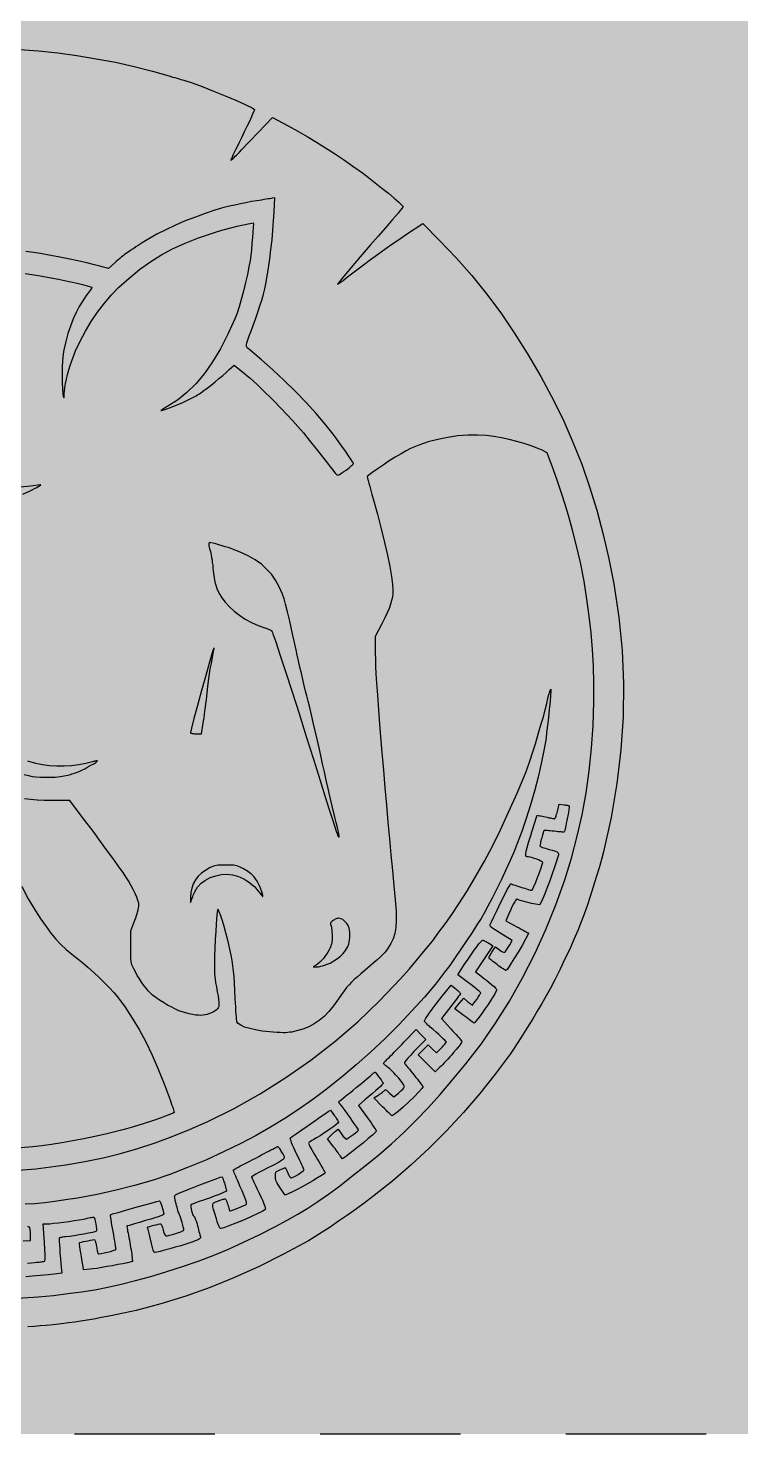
# Model space of a CAD drawing. Header units: inches. Extents: x 0.5 to 16.5, y 0.5 to 10.5.
# Drawn here: x 13.7 to 14.005, y 9.43 to 10.03 of the extents above; entities that cross this region are included whole.
import ezdxf

# ---------------------------------------------------------------- set-up
doc = ezdxf.new("R2010")
doc.units = ezdxf.units.IN
doc.header["$MEASUREMENT"] = 0
for name, color, linetype in [('A-ELEV-FILL', 7, 'Continuous'), ('A-ELEV-HIDN', 7, 'Continuous'), ('A-ELEV-SIGN', 7, 'Continuous')]:
    doc.layers.add(name, color=color, linetype=linetype)

# ---------------------------------------------------------------- blocks, each defined once
blk = doc.blocks.new('THA_MARK')
at = {"layer": 'A-ELEV-SIGN'}
for points in [[(0.0252, 0.4843), (0.0395, 0.4832), (0.054, 0.4817), (0.0686, 0.4797), (0.0833, 0.4773), (0.0978, 0.4746), (0.1121, 0.4714), (0.126, 0.4678), (0.1395, 0.464), (0.1413, 0.4634), (0.143, 0.4629), (0.1447, 0.4624), (0.1462, 0.4619), (0.1476, 0.4615), (0.1488, 0.4612), (0.1498, 0.4609), (0.1505, 0.4607), (0.1561, 0.4589), (0.1637, 0.4561), (0.1724, 0.4527), (0.1813, 0.449), (0.1897, 0.4455), (0.1968, 0.4423), (0.2016, 0.44), (0.2034, 0.4387), (0.2031, 0.4378), (0.2023, 0.4359), (0.2011, 0.4332), (0.1996, 0.4297), (0.1977, 0.4259), (0.1957, 0.4217), (0.1936, 0.4173), (0.1915, 0.4131), (0.1903, 0.4105), (0.1891, 0.4082), (0.188, 0.406), (0.1871, 0.4041), (0.1864, 0.4025), (0.1859, 0.4013), (0.1856, 0.4005), (0.1855, 0.4002), (0.1857, 0.4003), (0.186, 0.4005), (0.1865, 0.401), (0.1872, 0.4016), (0.1879, 0.4023), (0.1888, 0.4032), (0.1898, 0.4041), (0.1908, 0.4051), (0.192, 0.4064), (0.1936, 0.4081), (0.1954, 0.41), (0.1975, 0.4121), (0.1996, 0.4144), (0.2019, 0.4168), (0.2042, 0.4192), (0.2065, 0.4215), (0.2172, 0.4327), (0.229, 0.4263), (0.2365, 0.4223), (0.2436, 0.4182), (0.2506, 0.414), (0.2575, 0.4097), (0.2643, 0.4053), (0.2712, 0.4007), (0.2782, 0.3958), (0.2854, 0.3906), (0.2901, 0.387), (0.2952, 0.3831), (0.3003, 0.379), (0.3052, 0.3751), (0.3095, 0.3715), (0.313, 0.3684), (0.3154, 0.3662), (0.3164, 0.365), (0.3162, 0.3646), (0.3154, 0.3636), (0.3142, 0.362), (0.3126, 0.3601), (0.3106, 0.3577), (0.3083, 0.3551), (0.3057, 0.3521), (0.303, 0.349), (0.2973, 0.3426), (0.2913, 0.3357), (0.2852, 0.3286), (0.2794, 0.3218), (0.2743, 0.3158), (0.2702, 0.3109), (0.2675, 0.3075), (0.2665, 0.3061), (0.2667, 0.3061), (0.2673, 0.3065), (0.2681, 0.3071), (0.2693, 0.3079), (0.2707, 0.309), (0.2724, 0.3102), (0.2742, 0.3116), (0.2761, 0.3131), (0.2811, 0.317), (0.2862, 0.3209), (0.2915, 0.3248), (0.2969, 0.3287), (0.3024, 0.3326), (0.3079, 0.3365), (0.3135, 0.3403), (0.319, 0.344), (0.3313, 0.3521), (0.3441, 0.3392), (0.3567, 0.3261), (0.3686, 0.3127), (0.3798, 0.2988), (0.3905, 0.2844), (0.4008, 0.2693), (0.4109, 0.2532), (0.4209, 0.236), (0.4308, 0.2175), (0.4384, 0.2022), (0.4454, 0.1862), (0.452, 0.1695), (0.458, 0.1523), (0.4635, 0.1345), (0.4684, 0.1162), (0.4727, 0.0976), (0.4764, 0.0786), (0.4802, 0.0533), (0.4827, 0.0281), (0.4837, 0.003), (0.4835, -0.0222), (0.4818, -0.0475), (0.4788, -0.073), (0.4743, -0.0988), (0.4685, -0.1249), (0.467, -0.1306), (0.4652, -0.137), (0.4631, -0.1441), (0.4608, -0.1514), (0.4584, -0.1587), (0.4561, -0.1657), (0.4538, -0.1722), (0.4516, -0.178), (0.4491, -0.1844), (0.4461, -0.1913), (0.4429, -0.1986), (0.4393, -0.2061), (0.4357, -0.2138), (0.4318, -0.2214), (0.428, -0.2288), (0.4241, -0.236), (0.4215, -0.2405), (0.4183, -0.2458), (0.4148, -0.2517), (0.4109, -0.2579), (0.4071, -0.2639), (0.4035, -0.2696), (0.4003, -0.2745), (0.3976, -0.2783), (0.3864, -0.2935), (0.3746, -0.3083), (0.3622, -0.3226), (0.3494, -0.3365), (0.3362, -0.3498), (0.3226, -0.3625), (0.3086, -0.3745), (0.2944, -0.3858), (0.2877, -0.3908), (0.2809, -0.3958), (0.2741, -0.4007), (0.2674, -0.4053), (0.261, -0.4097), (0.2549, -0.4136), (0.2493, -0.4171), (0.2444, -0.42), (0.2256, -0.4303), (0.207, -0.4396), (0.1884, -0.448), (0.1698, -0.4555), (0.1512, -0.4622), (0.1324, -0.4679), (0.1135, -0.4729), (0.0943, -0.4771), (0.0873, -0.4784), (0.0814, -0.4795), (0.0763, -0.4804), (0.0716, -0.4812), (0.0671, -0.4818), (0.0623, -0.4824), (0.0569, -0.4831), (0.0505, -0.4838), (0.0453, -0.4843), (0.0406, -0.4847), (0.036, -0.4851), (0.0313, -0.4853)], [(0.0268, -0.1511), (0.0316, -0.1606), (0.037, -0.1697), (0.0411, -0.176), (0.0451, -0.1816), (0.0488, -0.1866), (0.0526, -0.191), (0.0564, -0.1951), (0.0603, -0.1989), (0.0646, -0.2025), (0.0692, -0.2061), (0.073, -0.2091), (0.0771, -0.2126), (0.0814, -0.2163), (0.0855, -0.2202), (0.0896, -0.2242), (0.0933, -0.228), (0.0966, -0.2317), (0.0993, -0.235), (0.1051, -0.2427), (0.1106, -0.251), (0.1159, -0.2598), (0.1209, -0.2691), (0.1257, -0.2791), (0.1304, -0.2897), (0.1349, -0.301), (0.1393, -0.313), (0.1399, -0.3148), (0.1405, -0.3166), (0.1411, -0.3182), (0.1416, -0.3196), (0.1419, -0.3207), (0.1422, -0.3217), (0.1424, -0.3223), (0.1425, -0.3226), (0.1412, -0.3234), (0.1377, -0.3248), (0.1325, -0.3267), (0.1261, -0.3289), (0.1189, -0.3312), (0.1116, -0.3335), (0.1045, -0.3355), (0.0983, -0.3372), (0.0904, -0.3391), (0.0822, -0.3409), (0.0738, -0.3426), (0.0655, -0.3442), (0.0572, -0.3457), (0.0493, -0.3469), (0.0419, -0.3479), (0.0352, -0.3487), (0.0201, -0.3499)], [(0.0292, 0.3142), (0.0394, 0.3126), (0.0504, 0.3107), (0.0545, 0.3099), (0.0592, 0.3089), (0.064, 0.3079), (0.0687, 0.3068), (0.0729, 0.3058), (0.0764, 0.3049), (0.0789, 0.3042), (0.0801, 0.3038), (0.08, 0.3036), (0.0798, 0.3032), (0.0794, 0.3026), (0.0789, 0.3018), (0.0782, 0.3009), (0.0775, 0.2999), (0.0766, 0.2988), (0.0757, 0.2975), (0.073, 0.2936), (0.0704, 0.2893), (0.068, 0.2847), (0.0657, 0.2797), (0.0637, 0.2743), (0.0618, 0.2687), (0.0602, 0.2627), (0.0587, 0.2563), (0.0581, 0.2529), (0.0577, 0.2482), (0.0574, 0.2428), (0.0573, 0.2371), (0.0573, 0.2316), (0.0575, 0.2267), (0.0578, 0.223), (0.0582, 0.2208), (0.0585, 0.2203), (0.0587, 0.22), (0.0588, 0.2198), (0.0589, 0.2199), (0.059, 0.2202), (0.059, 0.2208), (0.059, 0.2217), (0.059, 0.2228), (0.0592, 0.225), (0.0595, 0.2277), (0.06, 0.2307), (0.0607, 0.234), (0.0615, 0.2375), (0.0625, 0.241), (0.0635, 0.2445), (0.0647, 0.2479), (0.0676, 0.2554), (0.071, 0.2629), (0.075, 0.2704), (0.0795, 0.2778), (0.0843, 0.285), (0.0895, 0.2918), (0.0949, 0.2981), (0.1005, 0.3038), (0.1082, 0.3108), (0.116, 0.3172), (0.124, 0.3229), (0.1323, 0.3281), (0.1412, 0.3329), (0.1507, 0.3372), (0.161, 0.3413), (0.1722, 0.3452), (0.176, 0.3463), (0.1806, 0.3476), (0.1855, 0.3489), (0.1904, 0.3501), (0.195, 0.3512), (0.1987, 0.352), (0.2014, 0.3525), (0.2025, 0.3526), (0.2026, 0.3516), (0.2025, 0.3492), (0.2023, 0.3457), (0.2019, 0.3416), (0.2015, 0.337), (0.2011, 0.3323), (0.2006, 0.328), (0.2001, 0.3241), (0.1992, 0.3193), (0.1981, 0.3135), (0.1967, 0.3073), (0.1951, 0.3009), (0.1934, 0.2946), (0.1917, 0.2889), (0.1902, 0.284), (0.1888, 0.2803), (0.1833, 0.2681), (0.1776, 0.2571), (0.1716, 0.2471), (0.1654, 0.2383), (0.1589, 0.2305), (0.1521, 0.2238), (0.1451, 0.2181), (0.1377, 0.2135), (0.1366, 0.2129), (0.1356, 0.2123), (0.1347, 0.2118), (0.1339, 0.2113), (0.1333, 0.2109), (0.1328, 0.2106), (0.1325, 0.2103), (0.1323, 0.2102), (0.1329, 0.2103), (0.1345, 0.2107), (0.1368, 0.2115), (0.1396, 0.2126), (0.1428, 0.2138), (0.146, 0.2151), (0.149, 0.2164), (0.1516, 0.2175), (0.153, 0.2182), (0.1545, 0.219), (0.1561, 0.2198), (0.1576, 0.2206), (0.1591, 0.2214), (0.1605, 0.2223), (0.1617, 0.223), (0.1627, 0.2237), (0.165, 0.2253), (0.1676, 0.2273), (0.1705, 0.2295), (0.1735, 0.2319), (0.1765, 0.2344), (0.1794, 0.2369), (0.182, 0.2392), (0.1842, 0.2413), (0.1879, 0.2447), (0.1958, 0.2384), (0.1977, 0.2369), (0.2001, 0.2348), (0.2028, 0.2324), (0.2058, 0.2296), (0.2089, 0.2267), (0.2121, 0.2235), (0.2154, 0.2204), (0.2185, 0.2173), (0.2236, 0.212), (0.2281, 0.2073), (0.2323, 0.2027), (0.2364, 0.1981), (0.2406, 0.1932), (0.2451, 0.1876), (0.2502, 0.1812), (0.2561, 0.1737), (0.2579, 0.1714), (0.2596, 0.1692), (0.2612, 0.1672), (0.2626, 0.1654), (0.2638, 0.1639), (0.2648, 0.1627), (0.2656, 0.1619), (0.266, 0.1615), (0.2663, 0.1613), (0.2668, 0.1612), (0.2673, 0.1613), (0.268, 0.1616), (0.2688, 0.1621), (0.2699, 0.1628), (0.2713, 0.1638), (0.273, 0.165), (0.2743, 0.1659), (0.2754, 0.1668), (0.2763, 0.1677), (0.2772, 0.1684), (0.2778, 0.1691), (0.2783, 0.1696), (0.2786, 0.1701), (0.2786, 0.1703), (0.278, 0.1713), (0.2767, 0.1733), (0.2749, 0.1759), (0.2728, 0.1791), (0.2703, 0.1825), (0.2679, 0.186), (0.2655, 0.1893), (0.2633, 0.1922), (0.2572, 0.1999), (0.2503, 0.2079), (0.2427, 0.2163), (0.2346, 0.2247), (0.2261, 0.233), (0.2175, 0.2411), (0.2088, 0.2488), (0.2003, 0.256), (0.1989, 0.257), (0.198, 0.2579), (0.1974, 0.2588), (0.1973, 0.26), (0.1976, 0.2616), (0.1983, 0.2638), (0.1995, 0.267), (0.2012, 0.2712), (0.2028, 0.2756), (0.2045, 0.2802), (0.2061, 0.2849), (0.2076, 0.2896), (0.209, 0.2941), (0.2102, 0.2985), (0.2112, 0.3027), (0.212, 0.3064), (0.2131, 0.3121), (0.2141, 0.3185), (0.2151, 0.3253), (0.216, 0.3324), (0.2168, 0.3397), (0.2174, 0.347), (0.218, 0.3542), (0.2183, 0.3611), (0.2189, 0.3716), (0.2168, 0.3713), (0.2161, 0.3712), (0.2152, 0.371), (0.2139, 0.3708), (0.2124, 0.3706), (0.2107, 0.3703), (0.2089, 0.37), (0.2069, 0.3697), (0.2049, 0.3694), (0.2011, 0.3688), (0.197, 0.368), (0.1928, 0.3671), (0.1886, 0.3662), (0.1844, 0.3653), (0.1803, 0.3643), (0.1766, 0.3633), (0.1733, 0.3623), (0.1661, 0.3599), (0.1586, 0.3571), (0.1509, 0.3541), (0.1434, 0.3508), (0.1361, 0.3474), (0.1294, 0.344), (0.1233, 0.3406), (0.1181, 0.3374), (0.1166, 0.3364), (0.115, 0.3354), (0.1134, 0.3344), (0.1118, 0.3333), (0.1103, 0.3324), (0.109, 0.3315), (0.1078, 0.3307), (0.1068, 0.33), (0.1059, 0.3294), (0.1048, 0.3286), (0.1037, 0.3277), (0.1024, 0.3268), (0.1012, 0.3257), (0.0999, 0.3247), (0.0987, 0.3236), (0.0976, 0.3226), (0.0925, 0.3179), (0.0861, 0.3198), (0.0819, 0.3209), (0.0761, 0.3223), (0.0693, 0.3238), (0.062, 0.3253), (0.0544, 0.3268), (0.0472, 0.3282), (0.0408, 0.3294), (0.0355, 0.3302), (0.0298, 0.331)], [(0.0146, -0.3671), (0.0374, -0.3655), (0.0602, -0.3625), (0.0746, -0.3599), (0.0884, -0.357), (0.1018, -0.3537), (0.1149, -0.3499), (0.1279, -0.3457), (0.141, -0.3409), (0.1542, -0.3355), (0.1679, -0.3295), (0.188, -0.3196), (0.2079, -0.3085), (0.2273, -0.2962), (0.2462, -0.283), (0.2645, -0.2688), (0.2819, -0.2538), (0.2985, -0.238), (0.314, -0.2215), (0.3211, -0.2136), (0.3274, -0.2062), (0.3332, -0.1992), (0.3386, -0.1925), (0.3436, -0.1859), (0.3485, -0.1792), (0.3533, -0.1723), (0.3582, -0.165), (0.3652, -0.1541), (0.3717, -0.1432), (0.3781, -0.132), (0.3842, -0.1204), (0.3903, -0.108), (0.3965, -0.0948), (0.4029, -0.0803), (0.4096, -0.0645), (0.4109, -0.061), (0.4126, -0.0559), (0.4147, -0.0496), (0.4168, -0.0427), (0.419, -0.0355), (0.4211, -0.0285), (0.4229, -0.0222), (0.4242, -0.017), (0.4255, -0.0121), (0.4264, -0.0082), (0.4271, -0.0054), (0.4277, -0.0034), (0.428, -0.0022), (0.4283, -0.0015), (0.4285, -0.0012), (0.4286, -0.0012), (0.4286, -0.0026), (0.4284, -0.006), (0.428, -0.0108), (0.4274, -0.0166), (0.4268, -0.0228), (0.4261, -0.0289), (0.4254, -0.0343), (0.4249, -0.0384), (0.4233, -0.0478), (0.4213, -0.0578), (0.4189, -0.0682), (0.4162, -0.0787), (0.4132, -0.0892), (0.4099, -0.0995), (0.4065, -0.1093), (0.403, -0.1186), (0.4006, -0.1246), (0.3976, -0.1313), (0.3944, -0.1385), (0.391, -0.1458), (0.3875, -0.153), (0.384, -0.1599), (0.3808, -0.1661), (0.3779, -0.1714), (0.3756, -0.1753), (0.3724, -0.1803), (0.3687, -0.186), (0.3646, -0.1923), (0.3603, -0.1987), (0.3559, -0.205), (0.3518, -0.211), (0.3479, -0.2162), (0.3409, -0.2253), (0.3325, -0.2351), (0.3231, -0.2455), (0.313, -0.2561), (0.3024, -0.2667), (0.2916, -0.2769), (0.2808, -0.2865), (0.2705, -0.2952), (0.2588, -0.3044), (0.2477, -0.3128), (0.237, -0.3203), (0.2264, -0.3273), (0.2157, -0.3339), (0.2047, -0.3401), (0.193, -0.3462), (0.1805, -0.3524), (0.1664, -0.3588), (0.1527, -0.3645), (0.1392, -0.3697), (0.1258, -0.3742), (0.1122, -0.3782), (0.0983, -0.3817), (0.0839, -0.3849), (0.0689, -0.3876), (0.0598, -0.3891), (0.0517, -0.3902), (0.0441, -0.3912), (0.0367, -0.3919), (0.0292, -0.3924)], [(0.0236, -0.4636), (0.0392, -0.4626), (0.0392, -0.4626), (0.0509, -0.4615), (0.0618, -0.4602), (0.0721, -0.4588), (0.0821, -0.4572), (0.092, -0.4552), (0.1022, -0.4529), (0.113, -0.4502), (0.1247, -0.4471), (0.137, -0.4435), (0.1489, -0.4397), (0.1606, -0.4356), (0.1721, -0.4312), (0.1836, -0.4264), (0.1952, -0.4212), (0.2071, -0.4155), (0.2194, -0.4092), (0.2282, -0.4045), (0.2363, -0.3999), (0.2441, -0.3952), (0.2517, -0.3902), (0.2596, -0.3847), (0.268, -0.3785), (0.2772, -0.3714), (0.2876, -0.3632), (0.2979, -0.3548), (0.3076, -0.3464), (0.3169, -0.3378), (0.326, -0.3288), (0.3351, -0.3193), (0.3444, -0.3091), (0.354, -0.2979), (0.3641, -0.2857), (0.3756, -0.2708), (0.3866, -0.2549), (0.3971, -0.2381), (0.4071, -0.2205), (0.4163, -0.2023), (0.4248, -0.1838), (0.4324, -0.165), (0.4391, -0.1461), (0.4442, -0.1295), (0.4486, -0.113), (0.4523, -0.0966), (0.4554, -0.08), (0.4578, -0.0633), (0.4595, -0.0462), (0.4607, -0.0288), (0.4612, -0.0109), (0.4612, 0.0029), (0.4609, 0.0161), (0.4602, 0.0289), (0.4592, 0.0415), (0.4578, 0.0542), (0.456, 0.0671), (0.4538, 0.0806), (0.4511, 0.0948), (0.4494, 0.1023), (0.4474, 0.1106), (0.4451, 0.1195), (0.4424, 0.1287), (0.4396, 0.1382), (0.4366, 0.1475), (0.4336, 0.1566), (0.4305, 0.1652), (0.4258, 0.1781), (0.4221, 0.18), (0.4182, 0.1817), (0.4136, 0.1835), (0.4084, 0.1852), (0.4028, 0.1867), (0.397, 0.1882), (0.3911, 0.1894), (0.3853, 0.1904), (0.3798, 0.1912), (0.3728, 0.1916), (0.3655, 0.1915), (0.3579, 0.1909), (0.3503, 0.1898), (0.3428, 0.1883), (0.3354, 0.1864), (0.3284, 0.184), (0.322, 0.1813), (0.3187, 0.1796), (0.3148, 0.1774), (0.3104, 0.1748), (0.3058, 0.1719), (0.3011, 0.1688), (0.2966, 0.1658), (0.2925, 0.1628), (0.2891, 0.1602), (0.2891, 0.1598), (0.2893, 0.1588), (0.2897, 0.1572), (0.2903, 0.1551), (0.291, 0.1525), (0.2918, 0.1496), (0.2927, 0.1465), (0.2936, 0.1431), (0.2968, 0.1315), (0.2997, 0.1204), (0.3023, 0.1099), (0.3044, 0.1003), (0.3062, 0.0917), (0.3075, 0.0843), (0.3083, 0.0782), (0.3086, 0.0737), (0.3085, 0.071), (0.3082, 0.0685), (0.3076, 0.0659), (0.3068, 0.0631), (0.3057, 0.06), (0.3042, 0.0566), (0.3024, 0.0528), (0.3001, 0.0483), (0.2951, 0.0387), (0.2952, 0.0259), (0.2953, 0.0211), (0.2954, 0.0161), (0.2957, 0.0103), (0.2961, 0.0032), (0.2968, -0.0058), (0.2976, -0.0171), (0.2988, -0.0315), (0.3003, -0.0493), (0.3014, -0.0629), (0.3025, -0.0763), (0.3037, -0.0895), (0.3048, -0.1024), (0.306, -0.1149), (0.3071, -0.1271), (0.3082, -0.139), (0.3094, -0.1505), (0.3103, -0.1612), (0.311, -0.1698), (0.3111, -0.1767), (0.3109, -0.1822), (0.3101, -0.1868), (0.3088, -0.1908), (0.307, -0.1945), (0.3046, -0.1984), (0.3034, -0.2), (0.3022, -0.2015), (0.3008, -0.2031), (0.299, -0.2048), (0.2965, -0.207), (0.2934, -0.2097), (0.2894, -0.2131), (0.2843, -0.2173), (0.2816, -0.2196), (0.2792, -0.2217), (0.2772, -0.2237), (0.2753, -0.2257), (0.2734, -0.2279), (0.2715, -0.2303), (0.2695, -0.2331), (0.2672, -0.2364), (0.2635, -0.2416), (0.2599, -0.246), (0.2563, -0.2497), (0.2527, -0.2529), (0.2488, -0.2555), (0.2447, -0.2576), (0.2402, -0.2594), (0.2353, -0.2608), (0.2335, -0.2612), (0.2318, -0.2616), (0.2303, -0.2618), (0.2287, -0.262), (0.227, -0.2621), (0.2252, -0.2621), (0.223, -0.262), (0.2204, -0.2619), (0.2148, -0.2615), (0.2094, -0.2609), (0.2043, -0.26), (0.1998, -0.259), (0.196, -0.2578), (0.193, -0.2565), (0.191, -0.2552), (0.1901, -0.2538), (0.19, -0.2531), (0.1898, -0.2519), (0.1897, -0.2502), (0.1895, -0.248), (0.1894, -0.2454), (0.1892, -0.2426), (0.1891, -0.2395), (0.1889, -0.2363), (0.1886, -0.2299), (0.1883, -0.2244), (0.1879, -0.2197), (0.1875, -0.2154), (0.187, -0.2114), (0.1864, -0.2074), (0.1857, -0.2033), (0.1848, -0.1987), (0.1841, -0.1951), (0.183, -0.1909), (0.1818, -0.1862), (0.1804, -0.1816), (0.1791, -0.1772), (0.1778, -0.1734), (0.1767, -0.1704), (0.1759, -0.1687), (0.1757, -0.1686), (0.1754, -0.1692), (0.1752, -0.1705), (0.1749, -0.1727), (0.1747, -0.1758), (0.1744, -0.1799), (0.174, -0.1851), (0.1737, -0.1914), (0.1733, -0.1982), (0.1731, -0.2041), (0.173, -0.2093), (0.173, -0.2137), (0.1732, -0.2177), (0.1735, -0.2212), (0.1739, -0.2243), (0.1745, -0.2273), (0.1752, -0.231), (0.1758, -0.2341), (0.1762, -0.2368), (0.1764, -0.239), (0.1764, -0.2408), (0.1763, -0.2422), (0.1759, -0.2433), (0.1754, -0.2441), (0.1746, -0.2448), (0.1735, -0.2456), (0.1722, -0.2463), (0.1708, -0.247), (0.1692, -0.2476), (0.1676, -0.2482), (0.166, -0.2486), (0.1645, -0.2489), (0.1628, -0.249), (0.1609, -0.2489), (0.1586, -0.2487), (0.1563, -0.2483), (0.1538, -0.2478), (0.1512, -0.2471), (0.1486, -0.2463), (0.146, -0.2454), (0.1434, -0.2443), (0.1406, -0.2428), (0.1375, -0.2411), (0.1344, -0.2393), (0.1314, -0.2373), (0.1285, -0.2353), (0.1261, -0.2335), (0.1241, -0.2318), (0.1226, -0.2303), (0.1211, -0.2284), (0.1194, -0.2262), (0.1177, -0.2238), (0.116, -0.2212), (0.1144, -0.2186), (0.113, -0.216), (0.1117, -0.2136), (0.111, -0.212), (0.1104, -0.2107), (0.11, -0.2094), (0.1098, -0.2079), (0.1096, -0.2061), (0.1095, -0.2038), (0.1095, -0.2008), (0.1095, -0.1969), (0.1096, -0.1849), (0.1126, -0.1767), (0.1133, -0.1749), (0.1139, -0.1731), (0.1144, -0.1715), (0.1148, -0.1699), (0.1152, -0.1685), (0.1154, -0.1672), (0.1156, -0.1662), (0.1157, -0.1654), (0.1155, -0.1638), (0.1149, -0.1617), (0.114, -0.1592), (0.1128, -0.1564), (0.1113, -0.1534), (0.1096, -0.1502), (0.1078, -0.1469), (0.1058, -0.1437), (0.1036, -0.1405), (0.1005, -0.1361), (0.0966, -0.1306), (0.0919, -0.1242), (0.0866, -0.117), (0.0808, -0.1092), (0.0746, -0.1011), (0.0682, -0.0927), (0.0631, -0.0859), (0.0497, -0.0859), (0.0438, -0.0859), (0.0383, -0.0856), (0.0333, -0.0852), (0.0287, -0.0846)], [(0.0276, 0.1466), (0.0326, 0.149), (0.0346, 0.15), (0.0364, 0.151), (0.038, 0.1518), (0.0392, 0.1525), (0.0402, 0.1531), (0.0408, 0.1535), (0.0411, 0.1537), (0.0409, 0.1537), (0.0336, 0.1527), (0.0258, 0.1521)], [(0.0286, -0.066), (0.0319, -0.0669), (0.0347, -0.0675), (0.0374, -0.0679), (0.0408, -0.0681), (0.0445, -0.0682), (0.0483, -0.0682), (0.0521, -0.068), (0.0558, -0.0677), (0.059, -0.0672), (0.0616, -0.0666), (0.0616, -0.0666), (0.0626, -0.0664), (0.0637, -0.066), (0.0648, -0.0657), (0.066, -0.0653), (0.0672, -0.0649), (0.0683, -0.0645), (0.0694, -0.0641), (0.0703, -0.0637), (0.0723, -0.0628), (0.0745, -0.0617), (0.0769, -0.0604), (0.0792, -0.0591), (0.0813, -0.0579), (0.0829, -0.0569), (0.084, -0.0561), (0.0843, -0.0558), (0.0841, -0.0557), (0.0839, -0.0557), (0.0835, -0.0558), (0.083, -0.0559), (0.0825, -0.056), (0.0818, -0.0561), (0.0811, -0.0563), (0.0804, -0.0565), (0.0753, -0.0578), (0.07, -0.0588), (0.0645, -0.0594), (0.0589, -0.0597), (0.0533, -0.0597), (0.0478, -0.0594), (0.0425, -0.0587), (0.0373, -0.0577), (0.0313, -0.056)], [(0.031, -0.437), (0.0365, -0.4365), (0.0377, -0.4364), (0.0388, -0.4363), (0.0399, -0.4362), (0.0409, -0.4361), (0.0417, -0.436), (0.0425, -0.4359), (0.0431, -0.4358), (0.0434, -0.4357), (0.0439, -0.4355), (0.0443, -0.4352), (0.0445, -0.4344), (0.0445, -0.4329), (0.0445, -0.4305), (0.0443, -0.4267), (0.0439, -0.4214), (0.0434, -0.4143), (0.0429, -0.4072), (0.0458, -0.4072), (0.0479, -0.4071), (0.0509, -0.4068), (0.0545, -0.4064), (0.0585, -0.4059), (0.0626, -0.4054), (0.0666, -0.4048), (0.0704, -0.4041), (0.0735, -0.4036), (0.0749, -0.4033), (0.0763, -0.403), (0.0775, -0.4027), (0.0786, -0.4025), (0.0796, -0.4024), (0.0804, -0.4022), (0.0809, -0.4021), (0.0812, -0.4021), (0.0816, -0.4025), (0.0821, -0.4037), (0.0825, -0.4053), (0.0829, -0.4073), (0.0833, -0.4092), (0.0834, -0.411), (0.0835, -0.4123), (0.0832, -0.4131), (0.0823, -0.4134), (0.0803, -0.4138), (0.0774, -0.4144), (0.0739, -0.415), (0.0702, -0.4156), (0.0664, -0.4162), (0.0629, -0.4167), (0.06, -0.417), (0.0591, -0.4172), (0.0582, -0.4173), (0.0574, -0.4174), (0.0567, -0.4175), (0.0561, -0.4177), (0.0556, -0.4178), (0.0553, -0.4179), (0.0552, -0.418), (0.0551, -0.4187), (0.0552, -0.4205), (0.0553, -0.4231), (0.0555, -0.4263), (0.0557, -0.4298), (0.056, -0.4335), (0.0563, -0.437), (0.0566, -0.4402), (0.0571, -0.4447), (0.0532, -0.4451), (0.0469, -0.4458), (0.0407, -0.4464), (0.0349, -0.447), (0.0298, -0.4474)], [(0.0311, -0.409), (0.032, -0.4094), (0.0326, -0.4102), (0.0329, -0.4116), (0.033, -0.4134), (0.033, -0.416), (0.033, -0.42), (0.0278, -0.4204)]]:
    blk.add_lwpolyline(points, dxfattribs=at)
for points in [[(0.2679, -0.1128), (0.2679, -0.1123), (0.2676, -0.1113), (0.2673, -0.1097), (0.2668, -0.1077), (0.2662, -0.1052), (0.2656, -0.1025), (0.2648, -0.0995), (0.264, -0.0963), (0.2631, -0.0925), (0.262, -0.0879), (0.2608, -0.0826), (0.2594, -0.0767), (0.258, -0.0705), (0.2566, -0.0642), (0.2552, -0.0579), (0.2538, -0.0518), (0.2525, -0.0458), (0.251, -0.0394), (0.2496, -0.033), (0.2481, -0.0267), (0.2467, -0.0207), (0.2454, -0.0152), (0.2443, -0.0105), (0.2433, -0.0065), (0.2423, -0.0028), (0.2413, 0.0014), (0.2402, 0.0059), (0.2391, 0.0107), (0.238, 0.0155), (0.2369, 0.0202), (0.2359, 0.0246), (0.235, 0.0286), (0.2324, 0.0407), (0.2302, 0.0502), (0.2285, 0.0575), (0.2271, 0.0631), (0.2259, 0.0673), (0.2247, 0.0707), (0.2235, 0.0736), (0.2222, 0.0764), (0.2194, 0.0814), (0.2163, 0.0859), (0.2127, 0.0899), (0.2087, 0.0935), (0.204, 0.0968), (0.1987, 0.0998), (0.1926, 0.1027), (0.1856, 0.1054), (0.1836, 0.1061), (0.1813, 0.1068), (0.1788, 0.1076), (0.1763, 0.1083), (0.174, 0.1089), (0.172, 0.1094), (0.1704, 0.1097), (0.1695, 0.1099), (0.1691, 0.1098), (0.1689, 0.1095), (0.1687, 0.109), (0.1687, 0.1083), (0.1688, 0.1075), (0.169, 0.1065), (0.1693, 0.1053), (0.1698, 0.104), (0.17, 0.1031), (0.1703, 0.102), (0.1706, 0.1005), (0.1709, 0.0987), (0.1712, 0.0968), (0.1714, 0.0948), (0.1717, 0.0927), (0.1719, 0.0906), (0.1723, 0.0866), (0.1728, 0.0832), (0.1734, 0.0802), (0.1741, 0.0776), (0.1749, 0.0751), (0.1759, 0.0728), (0.1772, 0.0705), (0.1787, 0.0681), (0.1813, 0.0646), (0.1844, 0.0611), (0.188, 0.0579), (0.1921, 0.0548), (0.1965, 0.0519), (0.2012, 0.0493), (0.2062, 0.0471), (0.2112, 0.0453), (0.2129, 0.0447), (0.2142, 0.0443), (0.2151, 0.0438), (0.2159, 0.0434), (0.2164, 0.0429), (0.2168, 0.0423), (0.2172, 0.0416), (0.2175, 0.0407), (0.2196, 0.0347), (0.2228, 0.0249), (0.227, 0.012), (0.232, -0.0033), (0.2373, -0.0199), (0.2428, -0.0373), (0.2483, -0.0545), (0.2534, -0.0707), (0.257, -0.0824), (0.26, -0.0919), (0.2624, -0.0994), (0.2642, -0.105), (0.2655, -0.109), (0.2665, -0.1116), (0.2671, -0.1131), (0.2674, -0.1135), (0.2675, -0.1135), (0.2676, -0.1134), (0.2677, -0.1134), (0.2678, -0.1133), (0.2679, -0.1132), (0.2679, -0.1131), (0.2679, -0.1129), (0.2679, -0.1128)], [(0.1645, -0.0271), (0.1648, -0.0253), (0.1652, -0.023), (0.1655, -0.0206), (0.1658, -0.0179), (0.1662, -0.0151), (0.1665, -0.0123), (0.1669, -0.0095), (0.1672, -0.0069), (0.1678, -0.0016), (0.1683, 0.0029), (0.1688, 0.0068), (0.1693, 0.0104), (0.1699, 0.0141), (0.1707, 0.0182), (0.1716, 0.0229), (0.1727, 0.0286), (0.1727, 0.0291), (0.1728, 0.0294), (0.1728, 0.0297), (0.1728, 0.0298), (0.1727, 0.0298), (0.1726, 0.0298), (0.1725, 0.0296), (0.1723, 0.0294), (0.1713, 0.0263), (0.1692, 0.0191), (0.1664, 0.0091), (0.1632, -0.0023), (0.1601, -0.0137), (0.1574, -0.0237), (0.1555, -0.031), (0.1548, -0.0342), (0.1549, -0.0345), (0.1551, -0.0347), (0.1554, -0.0348), (0.1558, -0.0349), (0.1564, -0.035), (0.1571, -0.0351), (0.158, -0.0352), (0.1591, -0.0352), (0.1633, -0.0352), (0.1645, -0.0271)], [(0.388, -0.2106), (0.3868, -0.2097), (0.3857, -0.2089), (0.3846, -0.2081), (0.3837, -0.2074), (0.3829, -0.2068), (0.3823, -0.2063), (0.3819, -0.2059), (0.3817, -0.2057), (0.3816, -0.2055), (0.3817, -0.2052), (0.3818, -0.2047), (0.3821, -0.2041), (0.3824, -0.2034), (0.3828, -0.2027), (0.3833, -0.2019), (0.3838, -0.201), (0.3866, -0.1969), (0.3895, -0.1991), (0.3908, -0.2001), (0.3919, -0.2008), (0.3927, -0.2011), (0.3934, -0.201), (0.3941, -0.2004), (0.3949, -0.1993), (0.396, -0.1977), (0.3973, -0.1954), (0.3992, -0.192), (0.3906, -0.1867), (0.3879, -0.1851), (0.3859, -0.1838), (0.3844, -0.1829), (0.3833, -0.1821), (0.3827, -0.1814), (0.3824, -0.1809), (0.3824, -0.1804), (0.3825, -0.1799), (0.3834, -0.1779), (0.3852, -0.1741), (0.3877, -0.1692), (0.3904, -0.1636), (0.3932, -0.1582), (0.3955, -0.1535), (0.3973, -0.1503), (0.398, -0.149), (0.3982, -0.1491), (0.3987, -0.1492), (0.3994, -0.1495), (0.4004, -0.1498), (0.4015, -0.1502), (0.4028, -0.1506), (0.4042, -0.1511), (0.4057, -0.1516), (0.4073, -0.1521), (0.4087, -0.1525), (0.4101, -0.153), (0.4113, -0.1533), (0.4123, -0.1537), (0.4132, -0.1539), (0.4138, -0.154), (0.4141, -0.1541), (0.4147, -0.1533), (0.4157, -0.1511), (0.4171, -0.1479), (0.4185, -0.1442), (0.42, -0.1405), (0.4212, -0.137), (0.4221, -0.1343), (0.4224, -0.1328), (0.422, -0.1324), (0.421, -0.1318), (0.4196, -0.1312), (0.4179, -0.1305), (0.416, -0.1298), (0.4142, -0.1292), (0.4126, -0.1289), (0.4115, -0.1287), (0.4105, -0.1286), (0.4099, -0.1283), (0.4095, -0.1276), (0.4095, -0.1263), (0.4099, -0.1243), (0.4106, -0.1215), (0.4117, -0.1176), (0.4133, -0.1125), (0.4142, -0.1095), (0.4151, -0.1066), (0.4159, -0.1041), (0.4166, -0.1018), (0.4172, -0.0999), (0.4177, -0.0985), (0.418, -0.0975), (0.4181, -0.0972), (0.4183, -0.0971), (0.4187, -0.0972), (0.4193, -0.0973), (0.4201, -0.0974), (0.4211, -0.0976), (0.4222, -0.0978), (0.4233, -0.098), (0.4246, -0.0983), (0.4258, -0.0986), (0.427, -0.0989), (0.4282, -0.0991), (0.4292, -0.0993), (0.43, -0.0995), (0.4308, -0.0996), (0.4313, -0.0997), (0.4315, -0.0997), (0.4317, -0.0996), (0.4319, -0.0993), (0.4322, -0.0988), (0.4325, -0.0981), (0.4327, -0.0973), (0.433, -0.0963), (0.4333, -0.0953), (0.4336, -0.0942), (0.4349, -0.0886), (0.4386, -0.0891), (0.4393, -0.0892), (0.44, -0.0893), (0.4406, -0.0894), (0.4412, -0.0895), (0.4417, -0.0896), (0.4421, -0.0897), (0.4424, -0.0898), (0.4426, -0.0899), (0.4425, -0.0909), (0.4422, -0.0931), (0.4417, -0.0962), (0.441, -0.0997), (0.4403, -0.1033), (0.4396, -0.1064), (0.4391, -0.1087), (0.4387, -0.1097), (0.4385, -0.1098), (0.438, -0.1098), (0.4373, -0.1098), (0.4363, -0.1097), (0.4352, -0.1097), (0.4339, -0.1095), (0.4325, -0.1094), (0.431, -0.1092), (0.4295, -0.1091), (0.4281, -0.1089), (0.4269, -0.1088), (0.4257, -0.1087), (0.4248, -0.1086), (0.424, -0.1086), (0.4236, -0.1086), (0.4234, -0.1086), (0.4231, -0.1092), (0.4227, -0.1105), (0.4222, -0.1122), (0.4217, -0.1142), (0.4211, -0.1162), (0.4207, -0.118), (0.4204, -0.1194), (0.4202, -0.1202), (0.4204, -0.1204), (0.4207, -0.1207), (0.4213, -0.121), (0.4222, -0.1214), (0.4232, -0.1217), (0.4244, -0.1221), (0.4258, -0.1226), (0.4273, -0.123), (0.4296, -0.1236), (0.4313, -0.1241), (0.4326, -0.1245), (0.4334, -0.1249), (0.4339, -0.1253), (0.4342, -0.1257), (0.4343, -0.1263), (0.4343, -0.127), (0.4339, -0.1287), (0.4329, -0.132), (0.4314, -0.1364), (0.4296, -0.1415), (0.4277, -0.1469), (0.4258, -0.152), (0.424, -0.1566), (0.4225, -0.1602), (0.4202, -0.1651), (0.4168, -0.1646), (0.4155, -0.1644), (0.4139, -0.164), (0.4121, -0.1636), (0.4101, -0.1631), (0.4082, -0.1625), (0.4063, -0.1619), (0.4045, -0.1614), (0.4031, -0.1608), (0.4027, -0.1608), (0.4023, -0.1611), (0.4018, -0.1617), (0.4011, -0.1627), (0.4003, -0.1642), (0.3993, -0.1661), (0.3981, -0.1687), (0.3967, -0.1719), (0.3943, -0.1772), (0.4027, -0.1817), (0.4044, -0.1826), (0.406, -0.1835), (0.4075, -0.1843), (0.4088, -0.185), (0.4099, -0.1856), (0.4107, -0.186), (0.4113, -0.1864), (0.4115, -0.1865), (0.4111, -0.1879), (0.4093, -0.1912), (0.4067, -0.1958), (0.4037, -0.201), (0.4005, -0.2061), (0.3977, -0.2106), (0.3956, -0.2138), (0.3945, -0.2149), (0.3942, -0.2148), (0.3938, -0.2146), (0.3931, -0.2142), (0.3923, -0.2137), (0.3913, -0.213), (0.3903, -0.2123), (0.3891, -0.2115), (0.388, -0.2106)], [(0.1602, -0.1516), (0.1629, -0.1487), (0.1662, -0.1462), (0.1699, -0.1443), (0.174, -0.1429), (0.1782, -0.142), (0.1825, -0.1418), (0.1867, -0.1422), (0.1906, -0.1433), (0.193, -0.1443), (0.1953, -0.1454), (0.1976, -0.1468), (0.1997, -0.1482), (0.2018, -0.1498), (0.2036, -0.1515), (0.2053, -0.1533), (0.2068, -0.1551), (0.2079, -0.1565), (0.2087, -0.1576), (0.2092, -0.1582), (0.2096, -0.1586), (0.2098, -0.1586), (0.2098, -0.1583), (0.2097, -0.1578), (0.2096, -0.157), (0.2091, -0.1552), (0.2084, -0.1532), (0.2075, -0.1511), (0.2065, -0.1491), (0.2054, -0.1471), (0.2042, -0.1452), (0.2031, -0.1437), (0.202, -0.1424), (0.2013, -0.1418), (0.2005, -0.1412), (0.1995, -0.1405), (0.1985, -0.1398), (0.1974, -0.1391), (0.1963, -0.1384), (0.1952, -0.1378), (0.1942, -0.1373), (0.1926, -0.1365), (0.1913, -0.136), (0.1901, -0.1355), (0.1889, -0.1352), (0.1876, -0.135), (0.186, -0.1349), (0.1841, -0.1349), (0.1817, -0.1349), (0.1793, -0.1349), (0.1775, -0.1349), (0.1759, -0.135), (0.1746, -0.1352), (0.1734, -0.1355), (0.1723, -0.1358), (0.1711, -0.1363), (0.1698, -0.1368), (0.1664, -0.1387), (0.1633, -0.1409), (0.1607, -0.1434), (0.1586, -0.1461), (0.157, -0.1491), (0.1558, -0.1523), (0.1551, -0.1558), (0.1549, -0.1595), (0.1549, -0.1632), (0.1566, -0.1587), (0.1569, -0.1577), (0.1574, -0.1567), (0.1578, -0.1557), (0.1583, -0.1547), (0.1588, -0.1538), (0.1593, -0.1529), (0.1598, -0.1522), (0.1602, -0.1516)], [(0.258, -0.2104), (0.261, -0.2092), (0.2638, -0.2076), (0.2664, -0.2059), (0.2688, -0.204), (0.2709, -0.2019), (0.2726, -0.1996), (0.274, -0.1972), (0.2751, -0.1948), (0.2754, -0.1934), (0.2757, -0.1917), (0.2758, -0.1899), (0.2759, -0.1879), (0.2758, -0.1861), (0.2756, -0.1843), (0.2753, -0.1827), (0.2749, -0.1814), (0.2743, -0.1803), (0.2736, -0.1791), (0.2726, -0.1781), (0.2716, -0.1771), (0.2705, -0.1763), (0.2694, -0.1757), (0.2684, -0.1753), (0.2674, -0.1751), (0.267, -0.1752), (0.2665, -0.1753), (0.266, -0.1754), (0.2654, -0.1757), (0.2648, -0.1759), (0.2642, -0.1762), (0.2637, -0.1766), (0.2632, -0.1769), (0.2624, -0.1775), (0.2619, -0.178), (0.2615, -0.1784), (0.2613, -0.1788), (0.2612, -0.1792), (0.2612, -0.1797), (0.2613, -0.1802), (0.2616, -0.1808), (0.2617, -0.1813), (0.2619, -0.182), (0.262, -0.1829), (0.2621, -0.1839), (0.2622, -0.185), (0.2623, -0.1861), (0.2624, -0.1873), (0.2624, -0.1885), (0.2624, -0.1903), (0.2624, -0.1917), (0.2623, -0.193), (0.2621, -0.1942), (0.2618, -0.1953), (0.2614, -0.1964), (0.2609, -0.1976), (0.2603, -0.1991), (0.2593, -0.2009), (0.2582, -0.2026), (0.257, -0.2043), (0.2558, -0.2059), (0.2544, -0.2073), (0.253, -0.2086), (0.2516, -0.2098), (0.2502, -0.2108), (0.248, -0.2121), (0.2507, -0.2121), (0.2513, -0.2121), (0.2521, -0.212), (0.253, -0.2118), (0.2539, -0.2116), (0.255, -0.2114), (0.256, -0.2111), (0.257, -0.2108), (0.258, -0.2104)], [(0.3627, -0.2493), (0.3556, -0.2439), (0.359, -0.24), (0.3624, -0.236), (0.3656, -0.2386), (0.3662, -0.2391), (0.3668, -0.2396), (0.3673, -0.24), (0.3678, -0.2404), (0.3683, -0.2407), (0.3686, -0.2409), (0.3689, -0.2411), (0.369, -0.2411), (0.3694, -0.2408), (0.3702, -0.2398), (0.3712, -0.2384), (0.3723, -0.2368), (0.3734, -0.2352), (0.3744, -0.2337), (0.375, -0.2326), (0.3753, -0.2321), (0.3752, -0.2317), (0.3748, -0.2313), (0.3742, -0.2307), (0.3732, -0.2298), (0.3718, -0.2287), (0.37, -0.2273), (0.3678, -0.2256), (0.365, -0.2234), (0.3579, -0.2181), (0.363, -0.2102), (0.3657, -0.2062), (0.3682, -0.2026), (0.3704, -0.1995), (0.3723, -0.1968), (0.374, -0.1947), (0.3753, -0.1931), (0.3763, -0.1921), (0.3769, -0.1918), (0.3772, -0.1919), (0.3775, -0.192), (0.378, -0.1922), (0.3785, -0.1925), (0.3792, -0.1928), (0.3798, -0.1932), (0.3805, -0.1936), (0.3812, -0.194), (0.3846, -0.1961), (0.378, -0.206), (0.3713, -0.216), (0.3734, -0.2175), (0.3753, -0.2189), (0.3775, -0.2206), (0.3797, -0.2223), (0.3818, -0.2241), (0.3837, -0.2257), (0.3854, -0.2271), (0.3865, -0.2282), (0.3871, -0.2289), (0.3872, -0.2292), (0.3872, -0.2298), (0.387, -0.2305), (0.3866, -0.2313), (0.386, -0.2325), (0.3852, -0.2338), (0.3842, -0.2355), (0.383, -0.2374), (0.3809, -0.2406), (0.3787, -0.2437), (0.3767, -0.2467), (0.3748, -0.2493), (0.3731, -0.2516), (0.3717, -0.2533), (0.3708, -0.2544), (0.3703, -0.2548), (0.37, -0.2547), (0.3695, -0.2543), (0.3688, -0.2538), (0.3679, -0.2532), (0.3668, -0.2523), (0.3655, -0.2514), (0.3642, -0.2504), (0.3627, -0.2493)], [(0.3343, -0.2854), (0.3278, -0.2788), (0.3316, -0.2751), (0.3354, -0.2713), (0.3385, -0.2743), (0.3416, -0.2774), (0.3454, -0.2735), (0.3462, -0.2728), (0.3469, -0.272), (0.3475, -0.2713), (0.3481, -0.2707), (0.3485, -0.2701), (0.3489, -0.2697), (0.3491, -0.2694), (0.3492, -0.2693), (0.3489, -0.2688), (0.3481, -0.2679), (0.3469, -0.2667), (0.3453, -0.2652), (0.3435, -0.2634), (0.3414, -0.2616), (0.3392, -0.2597), (0.337, -0.2578), (0.3361, -0.257), (0.3352, -0.2563), (0.3345, -0.2555), (0.3338, -0.2549), (0.3333, -0.2543), (0.3328, -0.2538), (0.3326, -0.2535), (0.3325, -0.2532), (0.3328, -0.2525), (0.3335, -0.2512), (0.3348, -0.2493), (0.3364, -0.247), (0.3384, -0.2443), (0.3407, -0.2412), (0.3433, -0.2379), (0.346, -0.2344), (0.3529, -0.2259), (0.3565, -0.2289), (0.3572, -0.2296), (0.3579, -0.2302), (0.3584, -0.2307), (0.359, -0.2312), (0.3594, -0.2317), (0.3597, -0.2321), (0.3599, -0.2324), (0.3599, -0.2326), (0.3597, -0.2329), (0.3592, -0.2335), (0.3585, -0.2344), (0.3577, -0.2356), (0.3566, -0.237), (0.3554, -0.2386), (0.354, -0.2404), (0.3526, -0.2422), (0.3454, -0.2513), (0.3526, -0.2591), (0.354, -0.2607), (0.3554, -0.2622), (0.3567, -0.2636), (0.3579, -0.2649), (0.3589, -0.2661), (0.3597, -0.267), (0.3603, -0.2677), (0.3606, -0.2681), (0.3608, -0.2685), (0.3609, -0.269), (0.3607, -0.2696), (0.3602, -0.2704), (0.3594, -0.2716), (0.3583, -0.273), (0.3567, -0.2749), (0.3547, -0.2772), (0.3533, -0.2788), (0.3518, -0.2805), (0.3503, -0.2821), (0.3488, -0.2837), (0.3475, -0.2851), (0.3462, -0.2864), (0.3452, -0.2875), (0.3443, -0.2884), (0.3408, -0.2919), (0.3343, -0.2854)], [(0.3007, -0.3183), (0.294, -0.3116), (0.2972, -0.3097), (0.2978, -0.3093), (0.2985, -0.3088), (0.2992, -0.3084), (0.2998, -0.3079), (0.3004, -0.3075), (0.3009, -0.3071), (0.3013, -0.3067), (0.3017, -0.3064), (0.3021, -0.3059), (0.3025, -0.3056), (0.3029, -0.3054), (0.3033, -0.3055), (0.3037, -0.3057), (0.3043, -0.3062), (0.3051, -0.3069), (0.3061, -0.3079), (0.3092, -0.3109), (0.3128, -0.308), (0.3147, -0.3063), (0.3162, -0.305), (0.317, -0.304), (0.3173, -0.303), (0.317, -0.3019), (0.3162, -0.3006), (0.3149, -0.2989), (0.313, -0.2967), (0.3119, -0.2954), (0.3107, -0.2941), (0.3096, -0.2928), (0.3084, -0.2916), (0.3073, -0.2905), (0.3062, -0.2896), (0.3053, -0.2888), (0.3046, -0.2882), (0.3039, -0.2877), (0.3033, -0.2872), (0.3027, -0.2868), (0.3023, -0.2864), (0.3019, -0.286), (0.3016, -0.2858), (0.3014, -0.2856), (0.3013, -0.2854), (0.3014, -0.2853), (0.3016, -0.2851), (0.3019, -0.2847), (0.3023, -0.2842), (0.3028, -0.2837), (0.3034, -0.2831), (0.3041, -0.2825), (0.3048, -0.2818), (0.3057, -0.2809), (0.3068, -0.2797), (0.3082, -0.2783), (0.3098, -0.2767), (0.3116, -0.2749), (0.3134, -0.273), (0.3153, -0.2711), (0.3172, -0.2691), (0.3262, -0.2598), (0.3299, -0.2635), (0.3336, -0.2672), (0.3281, -0.2728), (0.3246, -0.2765), (0.322, -0.2793), (0.32, -0.2814), (0.3187, -0.2829), (0.3179, -0.284), (0.3175, -0.2847), (0.3174, -0.2852), (0.3176, -0.2856), (0.3179, -0.286), (0.3184, -0.2867), (0.3191, -0.2875), (0.32, -0.2886), (0.3211, -0.2899), (0.3222, -0.2913), (0.3234, -0.2928), (0.3247, -0.2944), (0.326, -0.296), (0.3273, -0.2975), (0.3284, -0.2989), (0.3294, -0.3001), (0.3302, -0.3012), (0.3308, -0.3021), (0.3313, -0.3027), (0.3315, -0.303), (0.3307, -0.3044), (0.3283, -0.3071), (0.3248, -0.3107), (0.3206, -0.3147), (0.3164, -0.3186), (0.3126, -0.322), (0.3096, -0.3243), (0.3081, -0.3252), (0.3079, -0.325), (0.3073, -0.3246), (0.3066, -0.3239), (0.3057, -0.3231), (0.3046, -0.3221), (0.3034, -0.321), (0.3021, -0.3197), (0.3007, -0.3183)], [(0.2686, -0.3555), (0.2682, -0.355), (0.2676, -0.3542), (0.267, -0.3533), (0.2663, -0.3523), (0.2655, -0.3512), (0.2647, -0.3501), (0.2638, -0.349), (0.263, -0.3479), (0.259, -0.3426), (0.2611, -0.3404), (0.2616, -0.3399), (0.2621, -0.3394), (0.2626, -0.3389), (0.2632, -0.3384), (0.2637, -0.3379), (0.2642, -0.3375), (0.2647, -0.3371), (0.2651, -0.3368), (0.2671, -0.3354), (0.2698, -0.3394), (0.2704, -0.3402), (0.2709, -0.3409), (0.2715, -0.3415), (0.272, -0.3421), (0.2724, -0.3425), (0.2728, -0.3428), (0.2731, -0.3429), (0.2733, -0.3429), (0.2744, -0.3422), (0.2758, -0.3412), (0.2773, -0.3402), (0.2788, -0.3391), (0.2802, -0.338), (0.2814, -0.3371), (0.2822, -0.3364), (0.2825, -0.3361), (0.2821, -0.3354), (0.2812, -0.3339), (0.2797, -0.3317), (0.278, -0.3292), (0.2761, -0.3265), (0.2742, -0.3237), (0.2723, -0.3212), (0.2707, -0.3191), (0.27, -0.3182), (0.2694, -0.3174), (0.2688, -0.3167), (0.2683, -0.316), (0.2679, -0.3155), (0.2677, -0.315), (0.2675, -0.3148), (0.2674, -0.3146), (0.2677, -0.3144), (0.2683, -0.3139), (0.2694, -0.3131), (0.2707, -0.3119), (0.2723, -0.3106), (0.2742, -0.3091), (0.2763, -0.3074), (0.2785, -0.3057), (0.2807, -0.3038), (0.2829, -0.302), (0.285, -0.3003), (0.287, -0.2987), (0.2887, -0.2972), (0.2902, -0.2959), (0.2913, -0.295), (0.2921, -0.2943), (0.2927, -0.2938), (0.2932, -0.2933), (0.2937, -0.2929), (0.2941, -0.2926), (0.2945, -0.2923), (0.2948, -0.2921), (0.295, -0.292), (0.2951, -0.292), (0.2957, -0.2926), (0.2965, -0.2937), (0.2975, -0.2951), (0.2986, -0.2966), (0.2996, -0.298), (0.3005, -0.2993), (0.3011, -0.3002), (0.3013, -0.3006), (0.301, -0.301), (0.3003, -0.3018), (0.2991, -0.3029), (0.2975, -0.3044), (0.2955, -0.3062), (0.2931, -0.3083), (0.2904, -0.3106), (0.2874, -0.3132), (0.2825, -0.3173), (0.2894, -0.3268), (0.2908, -0.3287), (0.2921, -0.3306), (0.2932, -0.3322), (0.2942, -0.3337), (0.295, -0.3349), (0.2956, -0.3359), (0.296, -0.3365), (0.2961, -0.3368), (0.2952, -0.3379), (0.293, -0.3398), (0.2899, -0.3425), (0.2862, -0.3456), (0.2823, -0.3488), (0.2785, -0.3518), (0.2751, -0.3544), (0.2725, -0.3563), (0.2703, -0.3579), (0.2686, -0.3555)], [(0.223, -0.3799), (0.222, -0.3783), (0.2211, -0.377), (0.2205, -0.3758), (0.22, -0.3748), (0.2197, -0.3739), (0.2195, -0.373), (0.2194, -0.3721), (0.2194, -0.3711), (0.2194, -0.37), (0.2194, -0.3691), (0.2196, -0.3684), (0.2198, -0.3679), (0.2202, -0.3675), (0.2208, -0.3671), (0.2217, -0.3667), (0.2228, -0.3662), (0.2235, -0.3659), (0.2241, -0.3656), (0.2248, -0.3654), (0.2253, -0.3651), (0.2258, -0.3649), (0.2262, -0.3647), (0.2265, -0.3646), (0.2266, -0.3645), (0.2267, -0.3646), (0.2269, -0.3648), (0.2271, -0.3651), (0.2274, -0.3656), (0.2277, -0.3662), (0.228, -0.3668), (0.2284, -0.3676), (0.2287, -0.3684), (0.2291, -0.3692), (0.2294, -0.3699), (0.2298, -0.3706), (0.2301, -0.3712), (0.2305, -0.3717), (0.2308, -0.3721), (0.231, -0.3723), (0.2313, -0.3724), (0.2321, -0.3721), (0.2333, -0.3715), (0.2349, -0.3707), (0.2367, -0.3697), (0.2383, -0.3686), (0.2398, -0.3676), (0.2407, -0.3668), (0.2411, -0.3664), (0.241, -0.366), (0.2407, -0.3652), (0.2402, -0.364), (0.2395, -0.3625), (0.2386, -0.3607), (0.2377, -0.3586), (0.2366, -0.3564), (0.2355, -0.3541), (0.2344, -0.3517), (0.2333, -0.3494), (0.2324, -0.3474), (0.2317, -0.3456), (0.2312, -0.3442), (0.2308, -0.3431), (0.2306, -0.3423), (0.2307, -0.342), (0.232, -0.341), (0.2351, -0.3389), (0.2394, -0.3359), (0.2443, -0.3325), (0.2493, -0.329), (0.2538, -0.3258), (0.2574, -0.3234), (0.2594, -0.322), (0.2613, -0.3208), (0.2642, -0.3252), (0.2649, -0.3261), (0.2654, -0.3269), (0.2659, -0.3277), (0.2664, -0.3284), (0.2667, -0.329), (0.267, -0.3295), (0.2672, -0.3299), (0.2672, -0.3301), (0.2668, -0.3307), (0.2656, -0.3318), (0.2638, -0.3332), (0.2615, -0.3348), (0.2589, -0.3366), (0.2561, -0.3385), (0.2533, -0.3403), (0.2506, -0.3419), (0.2486, -0.3431), (0.247, -0.344), (0.2459, -0.3447), (0.2451, -0.3453), (0.2447, -0.3458), (0.2446, -0.3463), (0.2447, -0.3467), (0.2449, -0.3472), (0.2452, -0.3477), (0.2456, -0.3486), (0.2463, -0.3497), (0.2471, -0.3511), (0.2481, -0.3528), (0.2491, -0.3546), (0.2502, -0.3565), (0.2514, -0.3584), (0.2526, -0.3604), (0.2536, -0.3622), (0.2546, -0.3639), (0.2554, -0.3653), (0.2561, -0.3666), (0.2566, -0.3675), (0.257, -0.3681), (0.2571, -0.3684), (0.2563, -0.3692), (0.2544, -0.3706), (0.2514, -0.3724), (0.2478, -0.3746), (0.2438, -0.3768), (0.2397, -0.3791), (0.2358, -0.3811), (0.2323, -0.3828), (0.2267, -0.3854), (0.223, -0.3799)], [(0.1745, -0.4034), (0.1733, -0.3994), (0.1724, -0.3964), (0.1719, -0.3942), (0.1718, -0.3927), (0.1721, -0.3917), (0.1728, -0.3911), (0.174, -0.3905), (0.1756, -0.3899), (0.1765, -0.3896), (0.1773, -0.3893), (0.1782, -0.3891), (0.1789, -0.3888), (0.1796, -0.3886), (0.1801, -0.3884), (0.1806, -0.3883), (0.1809, -0.3882), (0.1811, -0.3882), (0.1814, -0.3884), (0.1816, -0.3887), (0.1819, -0.3892), (0.1822, -0.3898), (0.1825, -0.3906), (0.1828, -0.3915), (0.1832, -0.3926), (0.1834, -0.3935), (0.1837, -0.3944), (0.1839, -0.3952), (0.1842, -0.3959), (0.1843, -0.3965), (0.1845, -0.397), (0.1846, -0.3973), (0.1847, -0.3974), (0.1853, -0.3973), (0.1867, -0.3968), (0.1887, -0.396), (0.1909, -0.3952), (0.1932, -0.3942), (0.1953, -0.3934), (0.1968, -0.3928), (0.1975, -0.3924), (0.1975, -0.3919), (0.1973, -0.3908), (0.1968, -0.3892), (0.1961, -0.3872), (0.1952, -0.3848), (0.194, -0.3821), (0.1927, -0.3791), (0.1913, -0.3759), (0.1905, -0.3741), (0.1898, -0.3725), (0.1892, -0.371), (0.1886, -0.3696), (0.1881, -0.3685), (0.1878, -0.3675), (0.1875, -0.3669), (0.1875, -0.3666), (0.1876, -0.3663), (0.1881, -0.366), (0.1889, -0.3655), (0.19, -0.3648), (0.1912, -0.3641), (0.1927, -0.3633), (0.1943, -0.3625), (0.196, -0.3616), (0.1979, -0.3606), (0.1999, -0.3596), (0.2021, -0.3584), (0.2044, -0.3573), (0.2067, -0.3561), (0.2088, -0.3549), (0.2109, -0.3539), (0.2127, -0.3529), (0.2143, -0.352), (0.2159, -0.3511), (0.2173, -0.3504), (0.2186, -0.3497), (0.2196, -0.3492), (0.2204, -0.3488), (0.221, -0.3485), (0.2212, -0.3484), (0.2213, -0.3485), (0.2215, -0.3488), (0.2218, -0.3492), (0.2221, -0.3498), (0.2226, -0.3504), (0.2231, -0.3512), (0.2236, -0.352), (0.2241, -0.3529), (0.2252, -0.3546), (0.2259, -0.356), (0.2261, -0.357), (0.2255, -0.358), (0.2241, -0.3592), (0.2216, -0.3606), (0.2178, -0.3626), (0.2127, -0.3652), (0.2104, -0.3664), (0.2082, -0.3675), (0.2063, -0.3686), (0.2046, -0.3695), (0.2032, -0.3703), (0.2021, -0.3709), (0.2015, -0.3713), (0.2012, -0.3716), (0.2013, -0.3719), (0.2016, -0.3725), (0.2019, -0.3733), (0.2024, -0.3744), (0.203, -0.3756), (0.2037, -0.3771), (0.2044, -0.3786), (0.2052, -0.3803), (0.207, -0.384), (0.2085, -0.3871), (0.2097, -0.3898), (0.2106, -0.392), (0.2113, -0.3938), (0.2116, -0.3951), (0.2117, -0.396), (0.2115, -0.3964), (0.2097, -0.3976), (0.2059, -0.3994), (0.2008, -0.4018), (0.1951, -0.4043), (0.1893, -0.4067), (0.1841, -0.4088), (0.1802, -0.4103), (0.1781, -0.4108), (0.1777, -0.4107), (0.1774, -0.4105), (0.177, -0.41), (0.1766, -0.4093), (0.1762, -0.4083), (0.1757, -0.407), (0.1752, -0.4054), (0.1745, -0.4034)], [(0.127, -0.4284), (0.1266, -0.4273), (0.126, -0.4251), (0.1252, -0.4221), (0.1244, -0.4188), (0.1236, -0.4155), (0.1229, -0.4126), (0.1225, -0.4105), (0.1223, -0.4097), (0.1228, -0.4095), (0.1239, -0.4092), (0.1253, -0.4088), (0.127, -0.4083), (0.1288, -0.4079), (0.1303, -0.4075), (0.1315, -0.4073), (0.1321, -0.4072), (0.1323, -0.4073), (0.1325, -0.4076), (0.1328, -0.408), (0.133, -0.4086), (0.1333, -0.4093), (0.1336, -0.4101), (0.1339, -0.411), (0.1342, -0.412), (0.1346, -0.4137), (0.135, -0.415), (0.1355, -0.4159), (0.1362, -0.4163), (0.1373, -0.4163), (0.1389, -0.4159), (0.1413, -0.4152), (0.1445, -0.4143), (0.1457, -0.4139), (0.1467, -0.4136), (0.1476, -0.4132), (0.1484, -0.4129), (0.149, -0.4126), (0.1494, -0.4123), (0.1497, -0.412), (0.1497, -0.4117), (0.1497, -0.4109), (0.1494, -0.4096), (0.149, -0.4081), (0.1485, -0.4063), (0.148, -0.4046), (0.1475, -0.4029), (0.1469, -0.4014), (0.1464, -0.4003), (0.1462, -0.3997), (0.1459, -0.3989), (0.1456, -0.398), (0.1453, -0.3969), (0.1449, -0.3958), (0.1446, -0.3945), (0.1442, -0.3932), (0.1439, -0.392), (0.1435, -0.3902), (0.1432, -0.3889), (0.143, -0.3878), (0.1429, -0.3869), (0.1428, -0.3862), (0.1429, -0.3858), (0.1431, -0.3854), (0.1434, -0.3852), (0.1456, -0.3841), (0.1499, -0.3823), (0.1556, -0.3801), (0.1619, -0.3776), (0.1681, -0.3753), (0.1735, -0.3733), (0.1774, -0.3719), (0.1789, -0.3715), (0.179, -0.3717), (0.1792, -0.3721), (0.1794, -0.3727), (0.1797, -0.3734), (0.18, -0.3742), (0.1803, -0.3752), (0.1806, -0.3762), (0.1809, -0.3772), (0.1822, -0.3825), (0.1771, -0.3846), (0.1759, -0.3851), (0.1744, -0.3857), (0.1728, -0.3863), (0.171, -0.3869), (0.1692, -0.3876), (0.1674, -0.3882), (0.1656, -0.3889), (0.1639, -0.3895), (0.1623, -0.39), (0.1608, -0.3906), (0.1594, -0.3911), (0.1581, -0.3915), (0.1571, -0.3919), (0.1562, -0.3922), (0.1557, -0.3925), (0.1554, -0.3926), (0.1552, -0.3932), (0.1552, -0.3943), (0.1554, -0.3957), (0.1557, -0.3973), (0.1561, -0.3988), (0.1565, -0.4001), (0.157, -0.401), (0.1574, -0.4014), (0.1576, -0.4015), (0.1579, -0.4019), (0.1582, -0.4026), (0.1585, -0.4034), (0.1589, -0.4045), (0.1593, -0.4058), (0.1598, -0.4072), (0.1602, -0.4088), (0.1606, -0.4103), (0.161, -0.4118), (0.1613, -0.4131), (0.1617, -0.4144), (0.162, -0.4155), (0.1622, -0.4164), (0.1624, -0.417), (0.1625, -0.4174), (0.1625, -0.4178), (0.1623, -0.4181), (0.1618, -0.4185), (0.161, -0.419), (0.1599, -0.4195), (0.1585, -0.4201), (0.1566, -0.4208), (0.1543, -0.4216), (0.1512, -0.4227), (0.1474, -0.4238), (0.1433, -0.425), (0.1391, -0.4262), (0.1352, -0.4273), (0.1319, -0.4281), (0.1294, -0.4287), (0.128, -0.4289), (0.1279, -0.4289), (0.1277, -0.4289), (0.1276, -0.4288), (0.1274, -0.4288), (0.1273, -0.4287), (0.1272, -0.4286), (0.1271, -0.4285), (0.127, -0.4284)], [(0.0732, -0.4397), (0.0726, -0.4359), (0.072, -0.4323), (0.0715, -0.4292), (0.0711, -0.4266), (0.0708, -0.4244), (0.0706, -0.4228), (0.0706, -0.4218), (0.0706, -0.4214), (0.0711, -0.4213), (0.0721, -0.421), (0.0736, -0.4207), (0.0753, -0.4204), (0.0771, -0.42), (0.0789, -0.4197), (0.0805, -0.4194), (0.0819, -0.4192), (0.082, -0.4193), (0.0822, -0.4196), (0.0824, -0.4201), (0.0826, -0.4207), (0.0828, -0.4215), (0.0831, -0.4224), (0.0833, -0.4234), (0.0835, -0.4244), (0.0837, -0.4255), (0.0838, -0.4265), (0.084, -0.4275), (0.0842, -0.4283), (0.0843, -0.429), (0.0845, -0.4295), (0.0846, -0.4299), (0.0846, -0.43), (0.0854, -0.4301), (0.087, -0.4298), (0.0892, -0.4293), (0.0917, -0.4287), (0.0941, -0.4281), (0.0962, -0.4274), (0.0977, -0.4269), (0.0983, -0.4265), (0.0982, -0.426), (0.0981, -0.4251), (0.0979, -0.4238), (0.0976, -0.4222), (0.0973, -0.4202), (0.0969, -0.418), (0.0965, -0.4156), (0.0961, -0.4131), (0.0956, -0.4105), (0.0952, -0.4082), (0.0949, -0.406), (0.0946, -0.4041), (0.0943, -0.4025), (0.0942, -0.4013), (0.0941, -0.4006), (0.0941, -0.4003), (0.0957, -0.3997), (0.0999, -0.3985), (0.1058, -0.3968), (0.1125, -0.3949), (0.1192, -0.393), (0.1251, -0.3914), (0.1294, -0.3902), (0.1313, -0.3898), (0.1316, -0.3901), (0.1321, -0.391), (0.1326, -0.3923), (0.1332, -0.3939), (0.1337, -0.3956), (0.1341, -0.3973), (0.1344, -0.3987), (0.1345, -0.3999), (0.1343, -0.4002), (0.1335, -0.4006), (0.1322, -0.4012), (0.1303, -0.4019), (0.1278, -0.4027), (0.1246, -0.4037), (0.1207, -0.4048), (0.116, -0.4062), (0.1141, -0.4067), (0.1124, -0.4072), (0.1108, -0.4077), (0.1093, -0.4081), (0.1082, -0.4084), (0.1073, -0.4087), (0.1067, -0.4088), (0.1065, -0.4089), (0.1065, -0.4091), (0.1065, -0.4096), (0.1067, -0.4105), (0.1069, -0.4115), (0.1071, -0.4128), (0.1074, -0.4143), (0.1077, -0.4159), (0.108, -0.4176), (0.1084, -0.4194), (0.1088, -0.4213), (0.1091, -0.4232), (0.1094, -0.4251), (0.1097, -0.4269), (0.11, -0.4285), (0.1102, -0.4299), (0.1103, -0.431), (0.1107, -0.4359), (0.1069, -0.4368), (0.1035, -0.4375), (0.0996, -0.4382), (0.0955, -0.439), (0.0914, -0.4397), (0.0874, -0.4404), (0.0838, -0.441), (0.0807, -0.4414), (0.0785, -0.4417), (0.0737, -0.4421), (0.0732, -0.4397)]]:
    blk.add_lwpolyline(points, close=True, dxfattribs=at)

msp = doc.modelspace()

# ---------------------------------------------------------------- hatches: boundary and pattern name
at = {"layer": 'A-ELEV-FILL', "true_color": 0xd8ccb0}
msp.add_hatch(color=7, dxfattribs=at).paths.add_polyline_path([(11.62, 9.43), (15.745, 9.43), (15.745, 10.3675), (11.62, 10.3675)])

# ---------------------------------------------------------------- linework, layer by layer
at = {"layer": 'A-ELEV-HIDN'}
for p, q in [((13.72, 9.43), (13.78, 9.43)), ((13.825, 9.43), (13.885, 9.43)), ((13.93, 9.43), (13.99, 9.43))]:
    msp.add_line(p, q, dxfattribs=at)

# ---------------------------------------------------------------- block references
at = {"layer": 'A-ELEV-SIGN', "xscale": 0.5625, "yscale": 0.5625}
msp.add_blockref('THA_MARK', (13.6825, 9.74875), dxfattribs=at)

doc.saveas('drawing.dxf')
